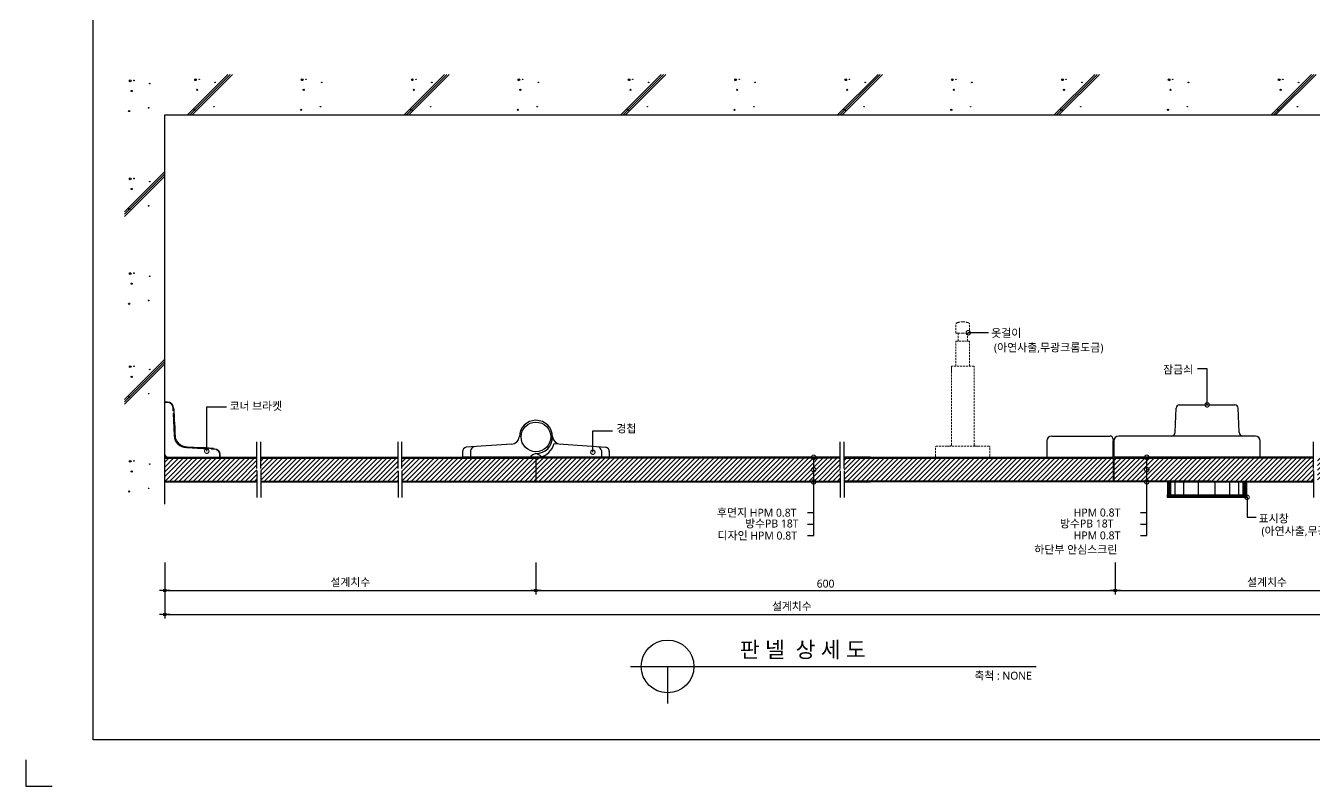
# Model space of a CAD drawing. Extents: x -256 to 8104, y -176 to 5714.
# Drawn here: x -256 to 4629, y -176 to 2705 of the extents above; entities that cross this region are included whole.
import ezdxf
from ezdxf.enums import TextEntityAlignment as Align

# ---------------------------------------------------------------- set-up
doc = ezdxf.new("R2010")
doc.units = 0
doc.header["$LTSCALE"] = 30
doc.linetypes.add('HIDDEN', pattern=[0.375, 0.25, -0.125])
doc.layers.get('0').update_dxf_attribs({"linetype": 'CONTINUOUS'})
doc.layers.get('DEFPOINTS').update_dxf_attribs({"linetype": 'CONTINUOUS'})
for name, color, linetype in [('02---제품선', 4, 'CONTINUOUS'), ('C', 2, 'CONTINUOUS'), ('DIM', 7, 'CONTINUOUS'), ('HID', 9, 'HIDDEN'), ('TIT', 3, 'CONTINUOUS'), ('경첩', 4, 'CONTINUOUS'), ('문자', 3, 'CONTINUOUS'), ('부자재', 4, 'CONTINUOUS'), ('잠금쇠(회전형)', 4, 'CONTINUOUS'), ('치수', 1, 'CONTINUOUS'), ('판넬', 2, 'CONTINUOUS'), ('해치', 8, 'CONTINUOUS')]:
    doc.layers.add(name, color=color, linetype=linetype)
doc.styles.add('돋움', font='malgun.ttf')
doc.dimstyles.new('10', dxfattribs={"dimscale": 10, "dimtxt": 3, "dimasz": 1, "dimexe": 1.5, "dimexo": 2, "dimgap": 1, "dimtad": 1, "dimdec": 0, "dimlunit": 6, "dimtxsty": '돋움', "dimblk": 'DIMDOT', "dimcen": -1, "dimdle": 1.5, "dimclrt": 3, "dimazin": 3, "dimtfac": 1, "dimtdec": 0, "dimtix": 1, "dimtmove": 2, "dimatfit": 3, "dimldrblk": 'DIMDOT', "dimarcsym": 0})
pattern_1 = [(45, (-193.499, -6956.593), (-8.980256, 8.980256), [])]

# ---------------------------------------------------------------- blocks, each defined once
blk = doc.blocks.new('DIMDOT')
at = {"linetype": 'Continuous'}
blk.add_line((-2, 0), (2, 0), dxfattribs=at)
for radius in [0.5, 0.25]:
    blk.add_circle((0, 0), radius, dxfattribs=at)
blk = doc.blocks.new('*D579')
at = {"layer": 'DEFPOINTS', "color": 0}
for p in [(8459.9, -6181.1), (9867, -6181.1), (9867, -6306.8)]:
    blk.add_point(p, dxfattribs=at)
at = {"layer": 'DIM', "color": 0, "lineweight": -2, "ltscale": 10}
for p, q in [((8459.9, -6201.1), (8459.9, -6321.8)), ((9867, -6201.1), (9867, -6321.8)), ((8469.9, -6306.8), (9857, -6306.8))]:
    blk.add_line(p, q, dxfattribs=at)
at = {"layer": 'DIM', "color": 0, "lineweight": -2, "xscale": 10, "yscale": 10, "zscale": 10, "rotation": 180}
blk.add_blockref('DIMDOT', (8459.9, -6306.8), dxfattribs=at)
at = {"layer": 'DIM', "color": 0, "lineweight": -2, "xscale": 10, "yscale": 10, "zscale": 10}
blk.add_blockref('DIMDOT', (9867, -6306.8), dxfattribs=at)
at = {"layer": 'DIM', "color": 3, "insert": (9163.5, -6277.1), "char_height": 30, "attachment_point": 5, "style": '돋움'}
blk.add_mtext('설계치수', dxfattribs=at)
blk = doc.blocks.new('*D580')
at = {"layer": 'DEFPOINTS', "color": 0}
for p in [(8459.9, -6181.1), (13213.8, -6181.1), (13213.8, -6398.2)]:
    blk.add_point(p, dxfattribs=at)
at = {"layer": 'DIM', "color": 0, "lineweight": -2, "ltscale": 10}
for p, q in [((8459.9, -6201.1), (8459.9, -6413.2)), ((13213.8, -6201.1), (13213.8, -6413.2)), ((8469.9, -6398.2), (13203.8, -6398.2))]:
    blk.add_line(p, q, dxfattribs=at)
at = {"layer": 'DIM', "color": 0, "lineweight": -2, "xscale": 10, "yscale": 10, "zscale": 10, "rotation": 180}
blk.add_blockref('DIMDOT', (8459.9, -6398.2), dxfattribs=at)
at = {"layer": 'DIM', "color": 0, "lineweight": -2, "xscale": 10, "yscale": 10, "zscale": 10}
blk.add_blockref('DIMDOT', (13213.8, -6398.2), dxfattribs=at)
at = {"layer": 'DIM', "color": 3, "insert": (10836.9, -6368.6), "char_height": 30, "attachment_point": 5, "style": '돋움'}
blk.add_mtext('설계치수', dxfattribs=at)
blk = doc.blocks.new('_DOTSMALL')
at = {"color": 0, "linetype": 'ByBlock', "const_width": 0.5}
blk.add_lwpolyline([(-0.0625, 0, 1), (0.0625, 0, 1)], format="xyb", close=True, dxfattribs=at)
blk = doc.blocks.new('A$C63EC304E')
at = {"layer": '치수', "color": 1, "xscale": 2.5, "yscale": 2.5, "zscale": 2.5, "rotation": 234.3098741996962}
blk.add_blockref('_DOTSMALL', (0.31, 0.31), dxfattribs=at)
blk = doc.blocks.new('A$C2BC9653E')
at = {"layer": '치수', "xscale": 0.3333333333333333, "yscale": 0.3333333333333333, "zscale": 0.3333333333333333}
blk.add_blockref('A$C63EC304E', (0, 0), dxfattribs=at)
blk = doc.blocks.new('A$C7FC71301')
at = {"layer": '치수', "rotation": 180}
blk.add_blockref('A$C2BC9653E', (0.21, 0.21), dxfattribs=at)
blk = doc.blocks.new('A$C4A20372B')
at = {"layer": '치수'}
blk.add_blockref('A$C7FC71301', (0, 0), dxfattribs=at)
blk = doc.blocks.new('A$C566469F5')
at = {"layer": '치수'}
blk.add_blockref('A$C4A20372B', (0, 0), dxfattribs=at)
blk = doc.blocks.new('A$C7E317CD4')
at = {"layer": '해치', "xscale": 2, "yscale": 2, "zscale": 2}
blk.add_blockref('A$C566469F5', (0, 0), dxfattribs=at)
blk = doc.blocks.new('A$C601D7F27')
at = {"layer": '치수'}
blk.add_blockref('A$C7E317CD4', (0, 0), dxfattribs=at)
blk = doc.blocks.new('A$C38802C08')
at = {"layer": '치수'}
blk.add_blockref('A$C601D7F27', (0, 0), dxfattribs=at)
blk = doc.blocks.new('*D581')
at = {"layer": 'DEFPOINTS', "color": 0}
for p in [(12063, -6181.1), (13213.8, -6181.1), (13213.8, -6306.8)]:
    blk.add_point(p, dxfattribs=at)
at = {"layer": 'DIM', "color": 0, "lineweight": -2, "ltscale": 10}
for p, q in [((12063, -6201.1), (12063, -6321.8)), ((13213.8, -6201.1), (13213.8, -6321.8)), ((12073, -6306.8), (13203.8, -6306.8))]:
    blk.add_line(p, q, dxfattribs=at)
at = {"layer": 'DIM', "color": 0, "lineweight": -2, "xscale": 10, "yscale": 10, "zscale": 10, "rotation": 180}
blk.add_blockref('DIMDOT', (12063, -6306.8), dxfattribs=at)
at = {"layer": 'DIM', "color": 0, "lineweight": -2, "xscale": 10, "yscale": 10, "zscale": 10}
blk.add_blockref('DIMDOT', (13213.8, -6306.8), dxfattribs=at)
at = {"layer": 'DIM', "color": 3, "insert": (12638.4, -6277.1), "char_height": 30, "attachment_point": 5, "style": '돋움'}
blk.add_mtext('설계치수', dxfattribs=at)
blk = doc.blocks.new('*D582')
at = {"layer": 'DEFPOINTS', "color": 0}
for p in [(9867, -6181.1), (12063, -6181.1), (12063, -6306.8)]:
    blk.add_point(p, dxfattribs=at)
at = {"layer": 'DIM', "color": 0, "lineweight": -2, "ltscale": 10}
for p, q in [((9867, -6201.1), (9867, -6321.8)), ((12063, -6201.1), (12063, -6321.8)), ((9877, -6306.8), (12053, -6306.8))]:
    blk.add_line(p, q, dxfattribs=at)
at = {"layer": 'DIM', "color": 0, "lineweight": -2, "xscale": 10, "yscale": 10, "zscale": 10, "rotation": 180}
blk.add_blockref('DIMDOT', (9867, -6306.8), dxfattribs=at)
at = {"layer": 'DIM', "color": 0, "lineweight": -2, "xscale": 10, "yscale": 10, "zscale": 10}
blk.add_blockref('DIMDOT', (12063, -6306.8), dxfattribs=at)
at = {"layer": 'DIM', "color": 3, "insert": (10965, -6281.3), "char_height": 30, "attachment_point": 5, "style": '돋움'}
blk.add_mtext('600', dxfattribs=at)
blk = doc.blocks.new('A$C06B31977')
for p, q in [((1.26, 11.06), (1.26, 21.17)), ((1.26, 10.11), (1.26, 0))]:
    blk.add_line(p, q)
blk = doc.blocks.new('DESIGN-21', base_point=(8188.6, -6872.9))
at = {"layer": '해치', "transparency": 33554687}
h = blk.add_hatch(dxfattribs=at)
h.set_pattern_fill('ANSI31', color=256, scale=4, style=0)
h.set_pattern_definition(pattern_1)
h.paths.add_polyline_path([(8808.9, -5854.1), (8808.9, -5844.5), (8808.9, -5805.8), (8459.9, -5805.8), (8459.9, -5892.4), (8808.9, -5892.4)])
h.paths.add_polyline_path([(8823.6, -5854.1), (8823.6, -5844.5), (8823.6, -5805.8), (9344, -5805.8), (9344, -5854.1), (9344, -5892.4), (8823.6, -5892.4)])
at = {"layer": '해치'}
h = blk.add_hatch(dxfattribs=at)
h.set_pattern_fill('ANSI31', color=256, scale=4)
h.set_pattern_definition(pattern_1)
h.paths.add_polyline_path([(9867, -5892.4), (9867, -5805.8), (9358.6, -5805.8), (9358.6, -5892.4)])
at = {"layer": '해치', "transparency": 33554687}
h = blk.add_hatch(dxfattribs=at)
h.set_pattern_fill('ANSI31', color=256, scale=4)
h.set_pattern_definition(pattern_1)
h.paths.add_polyline_path([(9867, -5805.8), (9867, -5892.4), (10920, -5892.4), (10920, -5851.2, -0.610943), (10918.3, -5847.9, -0.241509), (10920, -5847), (10920, -5805.8)])
h = blk.add_hatch(dxfattribs=at)
h.set_pattern_fill('ANSI31', color=256, scale=4)
h.set_pattern_definition(pattern_1)
h.paths.add_polyline_path([(11020.7, -5805.8), (10920, -5805.8), (10920, -5847, -0.610943), (10921.7, -5850.3, -0.241509), (10920, -5851.2), (10920, -5892.4), (11020.7, -5892.4)])
h = blk.add_hatch(dxfattribs=at)
h.set_pattern_fill('ANSI31', color=256, scale=4)
h.set_pattern_definition(pattern_1)
h.paths.add_polyline_path([(12055, -5892.4), (12055, -5805.8), (11134.9, -5805.8), (11035.3, -5805.8), (11035.3, -5844.5), (11035.3, -5854.1), (11035.3, -5892.4), (11134.9, -5892.4)])
h = blk.add_hatch(dxfattribs=at)
h.set_pattern_fill('ANSI31', color=256, scale=4, style=0)
h.set_pattern_definition(pattern_1)
h.paths.add_polyline_path([(12829.9, -5854.1), (12829.9, -5844.5), (12829.9, -5805.8), (13213.8, -5805.8), (13213.8, -5892.4), (12829.9, -5892.4)])
edge = h.paths.add_edge_path()
edge.add_line((12815.3, -5854.1), (12815.3, -5844.5))
edge.add_line((12815.3, -5844.5), (12815.3, -5805.8))
edge.add_line((12815.3, -5805.8), (12182.8, -5805.8))
edge.add_line((12182.8, -5805.8), (12182.8, -5847))
edge.add_arc((12182.8, -5849.1), 2.08, -35.6901, 90, ccw=False)
edge.add_arc((12182.8, -5849.1), 2.08, 270, 324.3099, ccw=False)
edge.add_line((12182.8, -5851.2), (12182.8, -5892.4))
edge.add_line((12182.8, -5892.4), (12815.3, -5892.4))
edge.add_line((12815.3, -5892.4), (12815.3, -5854.1))
h.paths.add_polyline_path([(12058, -5805.8), (12058, -5892.4), (12182.8, -5892.4), (12182.8, -5851.2, -0.610943), (12181.1, -5847.9, -0.241509), (12182.8, -5847), (12182.8, -5805.8)])
h.paths.add_polyline_path([(13631.5, -5805.8), (13213.8, -5805.8), (13213.8, -5892.4), (13631.5, -5892.4)])
for p, q in [((8459.9, -4505.4), (13631.5, -4505.4)), ((8459.9, -5980.4), (8459.9, -4505.4))]:
    blk.add_line(p, q)
at = {"color": 2}
for p, q in [((9867, -5802.4), (9867, -5895.8)), ((12055, -5805.8), (12055, -5892.4)), ((12058, -5805.8), (12058, -5892.4)), ((7932.7, -6948.7), (7932.7, -7048.7)), ((7932.7, -6948.7), (7932.7, -7048.7)), ((7932.7, -6948.7), (7932.7, -7048.7)), ((7932.7, -6948.7), (7932.7, -7048.7)), ((7932.7, -7048.7), (8032.7, -7048.7))]:
    blk.add_line(p, q, dxfattribs=at)
for points in [[(8187.9, -1334.5), (15440.2, -1334.5), (15440.2, -6872.8), (8187.9, -6872.8)], [(8187.9, -1334.5), (15440.2, -1334.5), (15440.2, -6872.8), (8187.9, -6872.8)], [(8187.9, -1334.5), (16169.8, -1334.5), (16169.8, -6872.8), (8187.9, -6872.8)]]:
    blk.add_lwpolyline(points, close=True, dxfattribs=at)
at = {"layer": '02---제품선'}
for p, q in [((12290.6, -5707.3), (12293.8, -5615.9)), ((12306.2, -5603.9), (12516.8, -5603.9)), ((12532.4, -5707.3), (12529.2, -5615.9)), ((11803.7, -5740.4), (11803.7, -5802.4)), ((11822.3, -5721.8), (12042.5, -5721.8)), ((12055, -5734.2), (12055, -5802.4)), ((12055, -5802.4), (12055, -5740.4)), ((12058, -5740.4), (12058, -5802.4)), ((12262.7, -5721.8), (12076.6, -5721.8)), ((12275.7, -5721.8), (12262.7, -5721.8)), ((12547.4, -5721.8), (12275.7, -5721.8)), ((12594.5, -5721.8), (12547.4, -5721.8)), ((12613.1, -5802.4), (12613.1, -5740.4)), ((11803.7, -5802.4), (12055, -5802.4)), ((12613.1, -5802.4), (12058, -5802.4))]:
    blk.add_line(p, q, dxfattribs=at)
for centre, radius, start, end in [((12306.2, -5616.4), 12.4, 90, 178), ((12516.8, -5616.4), 12.4, 2, 90), ((12275.7, -5706.8), 15, 270, 358), ((12547.4, -5706.8), 15, 182, 270), ((11822.3, -5740.4), 18.6, 90, 180), ((12042.5, -5734.2), 12.4, 0, 90), ((12076.6, -5740.4), 18.6, 90, 180), ((12594.5, -5740.4), 18.6, 0, 90)]:
    blk.add_arc(centre, radius, start, end, dxfattribs=at)
at = {"layer": 'C'}
for p, q in [((8459.9, -5805.8), (8808.9, -5805.8)), ((8823.6, -5805.8), (9344, -5805.8)), ((9358.6, -5805.8), (9867, -5805.8)), ((11020.7, -5805.8), (9867, -5805.8)), ((11035.3, -5805.8), (12055, -5805.8)), ((11134.9, -5805.8), (11035.3, -5805.8)), ((12058, -5805.8), (12425, -5805.8)), ((12815.3, -5805.8), (12425, -5805.8)), ((8459.9, -5892.4), (8808.9, -5892.4)), ((8823.6, -5892.4), (9344, -5892.4)), ((9358.6, -5892.4), (9883.2, -5892.4)), ((9867, -5892.4), (11020.7, -5892.4)), ((12055, -5892.4), (11035.3, -5892.4)), ((11035.3, -5892.4), (11134.9, -5892.4)), ((12425, -5892.4), (12058, -5892.4)), ((12425, -5892.4), (12815.3, -5892.4))]:
    blk.add_line(p, q, dxfattribs=at)
at = {"layer": 'HID', "lineweight": 15}
for p, q in [((11459.1, -5332.3), (11459.1, -5296.8)), ((11511, -5332.3), (11511, -5296.8)), ((11459.1, -5332.3), (11467, -5332.3)), ((11459.1, -5457.2), (11459.1, -5362.1)), ((11511, -5362.1), (11459.1, -5362.1)), ((11467, -5332.3), (11485, -5332.3)), ((11467, -5332.3), (11467, -5362.1)), ((11503.1, -5332.3), (11485, -5332.3)), ((11511, -5332.3), (11503.1, -5332.3)), ((11503.1, -5332.3), (11503.1, -5362.1)), ((11511, -5457.2), (11511, -5362.1)), ((11527.7, -5457.2), (11442.3, -5457.2)), ((11442.3, -5480.9), (11442.3, -5457.2)), ((11442.3, -5754.8), (11442.3, -5457.2)), ((11527.7, -5754.8), (11527.7, -5457.2)), ((11437.3, -5759.8), (11386.8, -5759.8)), ((11542.7, -5759.8), (11427.3, -5759.8)), ((11532.7, -5759.8), (11583.2, -5759.8)), ((11381.8, -5797.4), (11381.8, -5764.8)), ((11583.2, -5802.4), (11386.8, -5802.4)), ((11588.2, -5797.4), (11588.2, -5764.8)), ((12136.6, -5802.4), (12168.3, -5802.4)), ((12168.3, -5802.4), (12358.3, -5802.4))]:
    blk.add_line(p, q, dxfattribs=at)
for centre, radius, start, end in [((11467.8, -5302), 10.2, 101.3021, 148.9655), ((11490, -5374.2), 85.6, 93.3455, 106.4545), ((11480, -5374.2), 85.6, 73.5455, 86.6545), ((11502.3, -5302), 10.2, 31.0345, 78.6979), ((11386.8, -5764.8), 5, 90, 180), ((11437.3, -5754.8), 5, 270, 0), ((11532.7, -5754.8), 5, 180, 270), ((11583.2, -5764.8), 5, 0, 90), ((11386.8, -5797.4), 5, 180, 270), ((11583.2, -5797.4), 5, 270, 0)]:
    blk.add_arc(centre, radius, start, end, dxfattribs=at)
at = {"layer": 'TIT', "color": 7}
for p, q in [((10226, -6594.7), (11763.8, -6594.7)), ((10366, -6594.7), (10366, -6734.7))]:
    blk.add_line(p, q, dxfattribs=at)
blk.add_circle((10366, -6594.7), 100, dxfattribs=at)
at = {"layer": '경첩', "color": 4, "linetype": 'Continuous', "lineweight": 15}
for p, q in [((8459.9, -5592.4), (8470.5, -5592.4)), ((8459.9, -5594.8), (8459.9, -5592.4)), ((8459.9, -5614.8), (8459.9, -5594.8)), ((8470.5, -5594.8), (8459.9, -5594.8)), ((8459.9, -5618.1), (8459.9, -5615.8)), ((8470.5, -5594.8), (8470.5, -5592.4)), ((8490.8, -5627), (8490.1, -5613.5)), ((8492.4, -5613.3), (8493.5, -5636.7)), ((8459.9, -5618.1), (8459.9, -5788.4)), ((8495.2, -5720.5), (8491.2, -5636.8)), ((8494.2, -5618), (8492.7, -5619.5)), ((8495.3, -5623.5), (8493, -5625.8)), ((8493.5, -5636.7), (8497.5, -5720.4)), ((8496.5, -5648.7), (8494.2, -5651)), ((8496.8, -5655.1), (8494.5, -5657.3)), ((8496.9, -5658.2), (8494.7, -5660.4)), ((8497.2, -5664.5), (8495, -5666.7)), ((8495.3, -5623.5), (8496.5, -5648.7)), ((8496.9, -5658.2), (8497.2, -5664.5)), ((8497.3, -5667.7), (8495.1, -5669.9)), ((8498.6, -5694.4), (8496.4, -5696.7)), ((8498.6, -5694.5), (8496.4, -5696.7)), ((8498.8, -5698.5), (8496.6, -5700.7)), ((8498.9, -5700.7), (8496.7, -5702.9)), ((8499.3, -5709.3), (8497.1, -5711.5)), ((8499.4, -5710.2), (8497.1, -5712.4)), ((8497.3, -5667.7), (8498.6, -5694.4)), ((8499.5, -5713.3), (8497.3, -5715.6)), ((8499.5, -5714.3), (8497.3, -5716.5)), ((8498.6, -5694.5), (8498.8, -5698.5)), ((8498.9, -5700.7), (8499.3, -5709.3)), ((8499.3, -5709.3), (8499.4, -5710.2)), ((8499.4, -5710.2), (8499.5, -5713.3)), ((8499.5, -5713.3), (8499.5, -5714.3)), ((8499.5, -5714.3), (8499.8, -5720.3)), ((8500, -5722.8), (8497.9, -5724.9)), ((8500.3, -5724.9), (8498.3, -5726.9)), ((8500.9, -5728.3), (8499, -5730.3)), ((8499.1, -5730.3), (8501, -5728.4)), ((8502.4, -5733.2), (8500.6, -5735)), ((8503.9, -5737), (8502.2, -5738.7)), ((8505, -5739.2), (8503.3, -5740.9)), ((8507.5, -5743.3), (8505.8, -5744.9)), ((8508.9, -5745.2), (8507.2, -5746.8)), ((8519.1, -5754.8), (8517.4, -5756.5)), ((8521.1, -5756.1), (8519.4, -5757.8)), ((8525.4, -5758.4), (8523.6, -5760.2)), ((8527.7, -5759.4), (8525.9, -5761.2)), ((8532.6, -5761.1), (8530.7, -5762.9)), ((8542, -5762.5), (8544.3, -5762.6)), ((8542, -5762.5), (8597.8, -5765.1)), ((8544.3, -5762.6), (8542, -5764.9)), ((8473.9, -5802.4), (8644.2, -5802.4)), ((8625.6, -5771.1), (8541.8, -5767.2)), ((8541.9, -5764.8), (8625.7, -5768.8)), ((8597.8, -5765.1), (8595.6, -5767.4)), ((8604.1, -5765.4), (8601.9, -5767.7)), ((8607.3, -5765.6), (8605.1, -5767.8)), ((8613.6, -5765.9), (8611.4, -5768.1)), ((8613.6, -5765.9), (8643.6, -5767.3)), ((8625.7, -5768.8), (8649, -5769.9)), ((8648.9, -5772.2), (8635.4, -5771.6)), ((8644.4, -5768.1), (8642.9, -5769.6)), ((8644.4, -5768.1), (8643.6, -5767.3)), ((8646.6, -5802.4), (8644.2, -5802.4)), ((8667.6, -5802.4), (8647.5, -5802.4)), ((8667.6, -5802.4), (8667.6, -5791.8)), ((8667.6, -5791.8), (8669.9, -5791.8)), ((8669.9, -5802.4), (8667.6, -5802.4)), ((8669.9, -5791.8), (8669.9, -5802.4))]:
    blk.add_line(p, q, dxfattribs=at)
at = {"layer": '경첩', "color": 4, "linetype": 'Continuous', "lineweight": 15, "flags": 128}
for points in [[(8490.1, -5613.5), (8490.6, -5613.4), (8491, -5613.4), (8491.4, -5613.4), (8491.8, -5613.4), (8492.1, -5613.4), (8492.3, -5613.4), (8492.4, -5613.4), (8492.4, -5613.3)], [(8493.5, -5636.7), (8493.5, -5636.7), (8493.4, -5636.7), (8493.2, -5636.7), (8492.9, -5636.7), (8492.5, -5636.7), (8492.1, -5636.7), (8491.7, -5636.8), (8491.2, -5636.8)], [(8495, -5618.8), (8494.9, -5618.6), (8494.7, -5618.4), (8494.6, -5618.3), (8494.4, -5618.2), (8494.4, -5618.1), (8494.3, -5618), (8494.3, -5618), (8494.2, -5618)], [(8495, -5618.8), (8495.1, -5619.8), (8495.1, -5620.9), (8495.2, -5622.2), (8495.3, -5623.5)], [(8496.5, -5648.7), (8496.5, -5650), (8496.6, -5651.2), (8496.6, -5652.2), (8496.7, -5653.2), (8496.7, -5654), (8496.7, -5654.6), (8496.7, -5654.9), (8496.8, -5655.1)], [(8498.6, -5694.4), (8498.6, -5694.4), (8498.6, -5694.5)], [(8498.8, -5698.5), (8498.8, -5699.2), (8498.9, -5699.9), (8498.9, -5700.7)], [(8497.5, -5720.4), (8497.5, -5720.4), (8497.3, -5720.4), (8497.1, -5720.4), (8496.8, -5720.5), (8496.5, -5720.5), (8496.1, -5720.5), (8495.6, -5720.5), (8495.2, -5720.5)], [(8500, -5722.8), (8500.2, -5724.3), (8500.3, -5724.9)], [(8500.9, -5728.3), (8500.9, -5728.3), (8500.9, -5728.3)], [(8541.9, -5764.8), (8541.9, -5764.9), (8541.9, -5765), (8541.9, -5765.2), (8541.9, -5765.5), (8541.9, -5765.9), (8541.8, -5766.3), (8541.8, -5766.7), (8541.8, -5767.2)], [(8597.8, -5765.1), (8598.9, -5765.2), (8600, -5765.3), (8601, -5765.3), (8601.9, -5765.3), (8602.7, -5765.4), (8603.3, -5765.4), (8603.8, -5765.4), (8604, -5765.4), (8604.1, -5765.4)], [(8607.3, -5765.6), (8607.4, -5765.6), (8607.8, -5765.6), (8608.4, -5765.6), (8609.1, -5765.7), (8610.1, -5765.7), (8611.2, -5765.8), (8612.4, -5765.8), (8613.6, -5765.9)], [(8625.7, -5768.8), (8625.7, -5768.8), (8625.7, -5769), (8625.6, -5769.2), (8625.6, -5769.5), (8625.6, -5769.8), (8625.6, -5770.2), (8625.6, -5770.7), (8625.6, -5771.1)], [(8648.9, -5772.2), (8648.9, -5771.8), (8648.9, -5771.3), (8648.9, -5770.9), (8649, -5770.6), (8649, -5770.3), (8649, -5770.1), (8649, -5769.9), (8649, -5769.9)]]:
    blk.add_lwpolyline(points, dxfattribs=at)
at = {"layer": '경첩', "color": 4, "linetype": 'Continuous', "lineweight": 15}
for centre, radius, start, end in [((8470.5, -5614.4), 21.9, 2.6983, 90), ((8470.5, -5614.4), 19.6, 2.6983, 90), ((8544.1, -5718.2), 49, 182.6983, 267.3017), ((8544.1, -5718.2), 46.7, 182.6983, 267.3017), ((8544.1, -5718.2), 44.3, 182.6983, 185.9088), ((8544.1, -5718.2), 44.3, 188.6056, 193.1623), ((8544.1, -5718.2), 44.3, 193.2431, 199.766), ((8544.1, -5718.2), 44.3, 199.766, 204.9948), ((8544.1, -5718.2), 44.3, 208.1736, 214.3849), ((8544.1, -5718.2), 44.3, 214.3855, 217.4388), ((8544.1, -5718.2), 44.3, 217.4392, 235.6151), ((8544.1, -5718.3), 44.3, 235.6142, 238.7009), ((8544.1, -5718.2), 44.3, 238.7002, 245.0052), ((8544.1, -5718.2), 44.3, 248.2494, 255.0002), ((8544.1, -5718.2), 44.3, 255, 267.3017), ((8473.9, -5788.4), 14, 180, 270), ((8648, -5791.8), 19.6, 0, 87.3017), ((8648, -5791.8), 21.9, 0, 87.3017)]:
    blk.add_arc(centre, radius, start, end, dxfattribs=at)
at = {"layer": '부자재'}
for p, q in [((9774.8, -5752.4), (9602, -5764.5)), ((9935.8, -5750.4), (10131.7, -5764.4)), ((9589, -5780.4), (9589, -5802.4)), ((9867, -5802.4), (9589, -5802.4)), ((9619, -5776.3), (9619, -5802.4)), ((9881.2, -5802.4), (10145.1, -5802.4)), ((10115.1, -5776.3), (10115.1, -5802.4)), ((10145.1, -5780.4), (10145.1, -5802.4))]:
    blk.add_line(p, q, dxfattribs=at)
at = {"layer": '부자재', "color": 1}
blk.add_circle((9867, -5725.4), 56.2, dxfattribs=at)
at = {"layer": '부자재'}
for centre, radius, start, end in [((9867, -5725.4), 63, 270, 180), ((9639.4, -5781.9), 21.2, 113.4077, 164.5497), ((9773.2, -5721.4), 31, 272.9231, 352.4724), ((9869.2, -5733.8), 68.6, 280.084, 345.9792), ((9960.8, -5721.4), 31, 187.5276, 267.0769), ((10094.6, -5781.9), 21.2, 15.4503, 67.3004), ((9605.7, -5780.8), 16.8, 101.7765, 181.6712), ((9875.6, -5827), 39.5, 102.5267, 141.5475), ((9858.4, -5827), 39.5, 43.1003, 77.4733), ((10128.3, -5780.8), 16.8, 358.3288, 78.2235)]:
    blk.add_arc(centre, radius, start, end, dxfattribs=at)
at = {"layer": '잠금쇠(회전형)', "linetype": 'Continuous', "lineweight": 15}
for p, q in [((12261.3, -5896.4), (12561.7, -5896.4)), ((12261.3, -5896.4), (12261.3, -5944.8)), ((12262.2, -5896.4), (12262.2, -5944.8)), ((12561.7, -5896.4), (12561.7, -5944.8)), ((12260.3, -5944.8), (12562.7, -5944.8)), ((12260.3, -5954.1), (12260.3, -5944.8)), ((12260.3, -5953.8), (12562.7, -5953.8)), ((12562.7, -5954.1), (12562.7, -5944.8))]:
    blk.add_line(p, q, dxfattribs=at)
at = {"layer": '치수'}
for p, q in [((11582, -5330.9), (11505.9, -5330.9)), ((12411.5, -5466.7), (12374.9, -5466.7)), ((12411.5, -5603.9), (12411.5, -5466.7)), ((8619.4, -5610.8), (8693.5, -5610.8)), ((8619.4, -5779.2), (8619.4, -5610.8)), ((10082.6, -5783.2), (10082.6, -5702.3)), ((10082.6, -5702.3), (10156.8, -5702.3)), ((10920, -6099), (10920, -5802.4)), ((12182.8, -6099), (12182.8, -5802.4)), ((12562.7, -5954.1), (12562.7, -6029.8)), ((10896.2, -6012.2), (10920, -6012.2)), ((10896.2, -6055.8), (10920, -6055.8)), ((12159, -6012.2), (12182.8, -6012.2)), ((12159, -6055.8), (12182.8, -6055.8)), ((12562.7, -6029.8), (12597, -6029.8)), ((10896.2, -6099), (10920, -6099)), ((12159, -6099), (12182.8, -6099))]:
    blk.add_line(p, q, dxfattribs=at)
at = {"layer": '판넬', "color": 1}
for p, q in [((8459.9, -5802.4), (8808.9, -5802.4)), ((8823.6, -5802.4), (9344, -5802.4)), ((9358.6, -5802.4), (9846.6, -5802.4)), ((11020.7, -5802.4), (9867, -5802.4)), ((11035.3, -5802.4), (12053, -5802.4)), ((11134.9, -5802.4), (11035.3, -5802.4)), ((12063, -5802.4), (12425, -5802.4)), ((12815.3, -5802.4), (12425, -5802.4)), ((8459.9, -5895.8), (8808.9, -5895.8)), ((8823.6, -5895.8), (9344, -5895.8)), ((9358.6, -5895.8), (9886.6, -5895.8)), ((9867, -5895.8), (11020.7, -5895.8)), ((12058, -5895.8), (11035.3, -5895.8)), ((11035.3, -5895.8), (11134.9, -5895.8)), ((12425, -5895.8), (12058, -5895.8)), ((12425, -5895.8), (12815.3, -5895.8))]:
    blk.add_line(p, q, dxfattribs=at)
at = {"layer": '해치'}
for p, q in [((8545.8, -4505.4), (8698.9, -4352.3)), ((8563.5, -4505.4), (8716.6, -4352.3)), ((9367.4, -4505.4), (9520.5, -4352.3)), ((9385, -4505.4), (9538.2, -4352.3)), ((10189, -4505.4), (10342.1, -4352.3)), ((10206.6, -4505.4), (10359.7, -4352.3)), ((11010.5, -4505.4), (11163.7, -4352.3)), ((11028.2, -4505.4), (11181.3, -4352.3)), ((11832.1, -4505.4), (11985.2, -4352.3)), ((11849.8, -4505.4), (12002.9, -4352.3)), ((12653.7, -4505.4), (12806.8, -4352.3)), ((12671.3, -4505.4), (12824.5, -4352.3)), ((8306.8, -4872.3), (8459.9, -4719.2)), ((8306.8, -4890), (8459.9, -4736.8)), ((8306.8, -5583.9), (8459.9, -5430.8)), ((8306.8, -5601.6), (8459.9, -5448.5)), ((12264.1, -5896.4), (12264.1, -5944.8)), ((12267.1, -5896.4), (12267.1, -5944.8)), ((12272.2, -5896.4), (12272.2, -5944.8)), ((12288.5, -5896.4), (12288.5, -5944.8)), ((12321.9, -5896.4), (12321.9, -5944.8)), ((12377.4, -5896.4), (12377.4, -5944.8)), ((12441.1, -5896.4), (12441.1, -5944.8)), ((12496.6, -5896.4), (12496.6, -5944.8)), ((12530, -5896.4), (12530, -5944.8)), ((12546.3, -5896.4), (12546.3, -5944.8)), ((12550.8, -5896.4), (12550.8, -5944.8)), ((12556, -5896.4), (12556, -5944.8)), ((12559, -5896.4), (12559, -5944.8)), ((12560.8, -5896.4), (12560.8, -5944.8)), ((12260.3, -5947.9), (12562.7, -5947.9)), ((12260.3, -5949.4), (12562.7, -5949.4)), ((12260.3, -5951), (12562.7, -5951)), ((12260.3, -5951.9), (12562.7, -5951.9)), ((12260.3, -5952.8), (12562.7, -5952.8)), ((12260.3, -5954.1), (12562.7, -5954.1))]:
    blk.add_line(p, q, dxfattribs=at)
at = {"layer": '해치', "color": 2}
for p, q in [((8554.6, -4505.4), (8707.8, -4352.3)), ((9376.2, -4505.4), (9529.3, -4352.3)), ((10197.8, -4505.4), (10350.9, -4352.3)), ((11019.4, -4505.4), (11172.5, -4352.3)), ((11840.9, -4505.4), (11994.1, -4352.3)), ((12662.5, -4505.4), (12815.6, -4352.3)), ((8306.8, -4881.1), (8459.9, -4728)), ((8306.8, -5592.8), (8459.9, -5439.6))]:
    blk.add_line(p, q, dxfattribs=at)
at = {"layer": '해치'}
for centre, radius in [((8328.9, -4376.2), 3.36), ((8342.8, -4374.7), 1.12), ((8402.8, -4386.6), 1.12), ((8576.7, -4371.9), 3.36), ((8590.6, -4370.3), 1.12), ((8650.6, -4382.2), 1.12), ((8980.8, -4371.9), 3.36), ((8994.7, -4370.3), 1.12), ((9054.7, -4382.2), 1.12), ((9398.3, -4371.9), 3.36), ((9412.2, -4370.3), 1.12), ((9472.2, -4382.2), 1.12), ((9802.3, -4371.9), 3.36), ((9816.2, -4370.3), 1.12), ((9876.2, -4382.2), 1.12), ((10219.9, -4371.9), 3.36), ((10233.8, -4370.3), 1.12), ((10293.8, -4382.2), 1.12), ((10623.9, -4371.9), 3.36), ((10637.8, -4370.3), 1.12), ((10697.8, -4382.2), 1.12), ((11041.5, -4371.9), 3.36), ((11055.4, -4370.3), 1.12), ((11115.4, -4382.2), 1.12), ((11445.5, -4371.9), 3.36), ((11459.4, -4370.3), 1.12), ((11519.4, -4382.2), 1.12), ((11863, -4371.9), 3.36), ((11876.9, -4370.3), 1.12), ((11936.9, -4382.2), 1.12), ((12267.1, -4371.9), 3.36), ((12281, -4370.3), 1.12), ((12341, -4382.2), 1.12), ((12684.6, -4371.9), 3.36), ((12698.5, -4370.3), 1.12), ((12758.5, -4382.2), 1.12), ((8334.5, -4414.6), 2.24), ((8582.3, -4410.2), 2.24), ((8986.4, -4410.2), 2.24), ((9403.9, -4410.2), 2.24), ((9807.9, -4410.2), 2.24), ((10225.5, -4410.2), 2.24), ((10629.5, -4410.2), 2.24), ((11047.1, -4410.2), 2.24), ((11451.1, -4410.2), 2.24), ((11868.6, -4410.2), 2.24), ((12272.7, -4410.2), 2.24), ((12690.2, -4410.2), 2.24), ((8324.9, -4490.7), 2.24), ((8398.3, -4478.4), 1.12), ((8572.7, -4486.3), 2.24), ((8646.2, -4474), 1.12), ((8976.7, -4486.3), 2.24), ((9050.2, -4474), 1.12), ((9394.3, -4486.3), 2.24), ((9467.7, -4474), 1.12), ((9798.3, -4486.3), 2.24), ((9871.7, -4474), 1.12), ((10215.9, -4486.3), 2.24), ((10289.3, -4474), 1.12), ((10619.9, -4486.3), 2.24), ((10693.3, -4474), 1.12), ((11037.4, -4486.3), 2.24), ((11110.9, -4474), 1.12), ((11441.5, -4486.3), 2.24), ((11514.9, -4474), 1.12), ((11859, -4486.3), 2.24), ((11932.5, -4474), 1.12), ((12263, -4486.3), 2.24), ((12336.5, -4474), 1.12), ((12680.6, -4486.3), 2.24), ((12754, -4474), 1.12), ((8328.9, -4747.6), 3.36), ((8334.5, -4785.9), 2.24), ((8342.8, -4746), 1.12), ((8402.8, -4757.9), 1.12), ((8324.9, -4862), 2.24), ((8398.3, -4849.7), 1.12), ((8328.9, -5106.3), 3.36), ((8342.8, -5104.7), 1.12), ((8402.8, -5116.6), 1.12), ((8334.5, -5144.6), 2.24), ((8324.9, -5220.7), 2.24), ((8398.3, -5208.4), 1.12), ((8328.9, -5459.2), 3.36), ((8342.8, -5457.6), 1.12), ((8402.8, -5469.6), 1.12), ((8334.5, -5497.5), 2.24), ((8398.3, -5561.3), 1.12), ((8324.9, -5573.6), 2.24), ((8328.9, -5817.9), 3.36), ((8334.5, -5856.2), 2.24), ((8342.8, -5816.3), 1.12), ((8402.8, -5828.3), 1.12), ((8324.9, -5932.3), 2.24), ((8398.3, -5920), 1.12)]:
    blk.add_circle(centre, radius, dxfattribs=at)
at = {"xscale": 10, "yscale": 10, "zscale": 10}
for p in [(8796.4, -5955.2), (8811, -5955.2), (9331.4, -5955.2), (9346.1, -5955.2), (11008.1, -5955.2), (11022.8, -5955.2), (12802.7, -5955.2)]:
    blk.add_blockref('A$C06B31977', p, dxfattribs=at)
at = {"layer": '치수', "xscale": 20, "yscale": 20, "zscale": 20}
for p in [(8614.7, -5783.6), (10078.4, -5787.4)]:
    blk.add_blockref('A$C38802C08', p, dxfattribs=at)
at = {"layer": '해치', "yscale": 20, "zscale": 20}
for p, xscale in [((11510.1, -5335), -20), ((12407.4, -5608.1), 20), ((12558.6, -5958.2), 20)]:
    blk.add_blockref('A$C38802C08', p, dxfattribs=dict(at, xscale=xscale))
at = {"layer": '해치', "xscale": 20, "yscale": 20, "zscale": 20, "rotation": 90}
for p in [(10924, -5806.6), (12186.8, -5806.6), (10924.1, -5853.3), (12187, -5853.3), (10924, -5899.9), (12186.8, -5899.9)]:
    blk.add_blockref('A$C38802C08', p, dxfattribs=at)
at = {"layer": 'TIT', "style": '돋움'}
blk.add_text('판 넬  상 세 도', height=60, dxfattribs=at).set_placement((11117.8, -6561.1), align=Align.RIGHT)
blk.add_text('축척 : NONE', height=30, dxfattribs=at).set_placement((11529.2, -6644.9))
at = {"layer": '문자', "style": '돋움'}
for s, height, p in [('옷걸이', 30.34, (11649.8, -5331)), ('(아연사출,무광크롬도금)', 30.337, (11810.9, -5387.4)), ('잠금쇠', 30.34, (12301.7, -5469.1)), ('후면지 HPM 0.8T', 30.337, (10703.9, -6011.5)), ('HPM 0.8T', 30.34, (11994, -6011.8)), ('방수PB 18T', 30.34, (10761, -6052.6)), ('방수PB 18T', 30.34, (11954.9, -6052.6)), ('표시창', 30.34, (12663.9, -6033.7)), ('디자인 HPM 0.8T', 30.337, (10706, -6098.3)), ('HPM 0.8T', 30.34, (11994, -6098.5)), ('(아연사출,무광크롬도금)', 30.337, (12825, -6082.5)), ('하단부 안심스크린', 30.34, (11913.6, -6151.4))]:
    blk.add_text(s, height=height, dxfattribs=at).set_placement(p, align=Align.MIDDLE)
for s, p in [('코너 브라켓', (8705.7, -5623.1)), ('경첩', (10172.4, -5708.5))]:
    blk.add_text(s, height=30, dxfattribs=at).set_placement(p)
at = {"layer": 'DIM', "ltscale": 10}
for base, p1, p2, text, picture, middle in [((9867, -6306.8), (8459.9, -6181.1), (9867, -6181.1), '설계치수', '*D579', (9163.5, -6277.1)), ((13213.8, -6398.2), (8459.9, -6181.1), (13213.8, -6181.1), '설계치수', '*D580', (10836.9, -6368.6)), ((12063, -6306.8), (9867, -6181.1), (12063, -6181.1), '600', '*D582', (10965, -6281.3)), ((13213.8, -6306.8), (12063, -6181.1), (13213.8, -6181.1), '설계치수', '*D581', (12638.4, -6277.1))]:
    dim = blk.add_linear_dim(base=base, p1=p1, p2=p2, text=text, dimstyle='10', override={"dimtxsty": '돋움'}, dxfattribs=at)
    dim.commit()
    dim.dimension.update_dxf_attribs({"geometry": picture, "text_midpoint": middle})

msp = doc.modelspace()

# ---------------------------------------------------------------- block references
msp.add_blockref('DESIGN-21', (0, 0))

doc.saveas('drawing.dxf')
